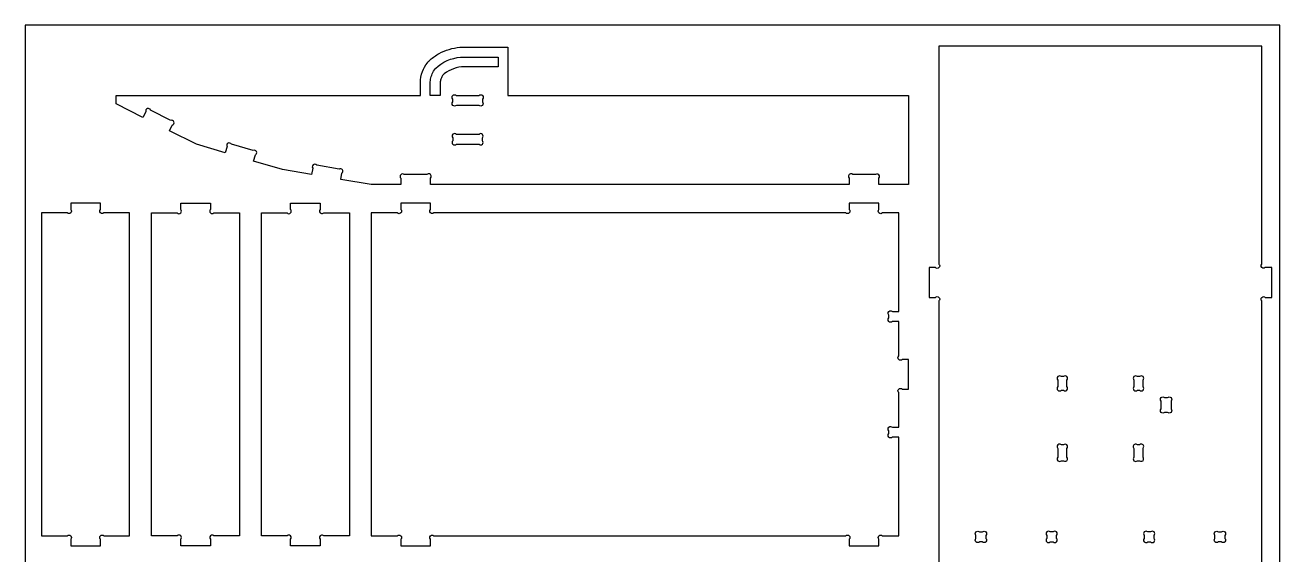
# Model space of a CAD drawing. Extents: x -416 to 1108, y -101 to 1629.
# Drawn here: x -416 to 1108, y 986 to 1629 of the extents above; entities that cross this region are included whole.
import ezdxf

# ---------------------------------------------------------------- set-up
doc = ezdxf.new("R2010")
doc.units = 0
doc.header["$MEASUREMENT"] = 0
doc.layers.get('0').update_dxf_attribs({"linetype": 'CONTINUOUS'})
doc.layers.add('SECTIONCUTEDGES', color=18, linetype='CONTINUOUS')

msp = doc.modelspace()

# ---------------------------------------------------------------- linework, layer by layer
msp.add_lwpolyline([(1107.6, 1629.4), (-415.7, 1629.4), (-415.7, -100.8), (1107.6, -100.8)], close=True)
for points in [[(849, 1190.4), (849, 1198.4, 1), (844.8, 1202.6), (842.3, 1202.6, 1), (838, 1198.4), (838, 1190.4, 1), (842.3, 1186.1), (844.8, 1186.1, 1)], [(930.4, 1198.4), (930.4, 1190.4, 1), (934.6, 1186.1), (937.2, 1186.1, 1), (941.4, 1190.4), (941.4, 1198.4, 1), (937.2, 1202.6), (934.6, 1202.6, 1)], [(849, 1104.7), (849, 1115.4, 1), (844.8, 1119.7), (842.3, 1119.7, 1), (838, 1115.4), (838, 1104.7, 1), (842.3, 1100.5), (844.8, 1100.5, 1)], [(930.4, 1115.4), (930.4, 1104.7, 1), (934.6, 1100.5), (937.2, 1100.5, 1), (941.4, 1104.7), (941.4, 1115.4, 1), (937.2, 1119.7), (934.6, 1119.7, 1)]]:
    msp.add_lwpolyline(points, format="xyb", close=True)
at = {"layer": 'SECTIONCUTEDGES'}
for points in [[(-305.3, 1533.6), (-305.3, 1543.9), (64.1, 1543.9, -0.002134), (64.2, 1559.3, -0.087341), (66.7, 1572.9, -0.074516), (72.6, 1583.6, -0.050894), (76, 1587.2, -0.0521), (86.9, 1594.8, -0.105525), (112, 1602.4, -0.010514), (113.8, 1602.5, -0.005257), (117.3, 1602.6), (170.5, 1602.6), (170.5, 1543.9), (656.8, 1543.9), (656.8, 1435.8), (620.8, 1435.8), (620.8, 1443.5, 1), (616.6, 1447.8), (589.1, 1447.8, 1), (584.8, 1443.5), (584.8, 1435.8), (76.4, 1435.8), (76.4, 1443.5, 1), (72.1, 1447.8), (44.6, 1447.8, 1), (40.4, 1443.5), (40.4, 1435.8), (4.4, 1435.8), (-32.4, 1441.9), (-31.1, 1449.6, 1), (-34.6, 1454.5), (-61.7, 1459.1, 1), (-66.6, 1455.6), (-67.9, 1448), (-103.2, 1453.9), (-138.3, 1464.2), (-136.1, 1471.7, 1), (-138.9, 1477), (-165.3, 1484.7, 1), (-170.6, 1481.8), (-172.8, 1474.4), (-207.8, 1484.7), (-240.5, 1501.1), (-237, 1508, 1), (-238.9, 1513.7), (-263.5, 1526.1, 1), (-269.2, 1524.2), (-272.7, 1517.2)], [(139.5, 1539.6), (139.5, 1536.1, -1), (135.3, 1531.9), (107.8, 1531.9, -1), (103.5, 1536.1), (103.5, 1539.6, -1), (107.8, 1543.9), (135.3, 1543.9, -1)], [(107.8, 1484.7), (135.3, 1484.7, 1), (139.5, 1488.9), (139.5, 1492.5, 1), (135.3, 1496.7), (107.8, 1496.7, 1), (103.5, 1492.5), (103.5, 1488.9, 1)], [(-395.7, 1009.3), (-364.5, 1009.3, -1), (-360.3, 1005.1), (-360.3, 997.3), (-324.3, 997.3), (-324.3, 1005.1, -1), (-320, 1009.3), (-288.8, 1009.3), (-288.8, 1401.3), (-320, 1401.3, -1), (-324.3, 1405.5), (-324.3, 1413.3), (-360.3, 1413.3), (-360.3, 1405.5, -1), (-364.5, 1401.3), (-395.7, 1401.3)], [(-226.8, 997.3), (-226.8, 1005.1, 1), (-231.1, 1009.3), (-262.3, 1009.3), (-262.3, 1401.3), (-231.1, 1401.3, 1), (-226.8, 1405.5), (-226.8, 1413.3), (-190.8, 1413.3), (-190.8, 1405.5, 1), (-186.6, 1401.3), (-155.4, 1401.3), (-155.4, 1009.3), (-186.6, 1009.3, 1), (-190.8, 1005.1), (-190.8, 997.3)], [(-93.4, 997.3), (-93.4, 1005.1, 1), (-97.7, 1009.3), (-128.9, 1009.3), (-128.9, 1401.3), (-97.7, 1401.3, 1), (-93.4, 1405.5), (-93.4, 1413.3), (-57.4, 1413.3), (-57.4, 1405.5, 1), (-53.2, 1401.3), (-22, 1401.3), (-22, 1009.3), (-53.2, 1009.3, 1), (-57.4, 1005.1), (-57.4, 997.3)], [(4.5, 1009.3), (36.1, 1009.3, -1), (40.4, 1005.1), (40.4, 997.3), (76.4, 997.3), (76.4, 1005.1, -1), (80.6, 1009.3), (580.6, 1009.3, -1), (584.8, 1005.1), (584.8, 997.3), (620.8, 997.3), (620.8, 1005.1, -1), (625.1, 1009.3), (644.8, 1009.3), (644.8, 1129.1), (637.1, 1129.1, -1), (632.8, 1133.4), (632.8, 1136.9, -1), (637.1, 1141.1), (644.8, 1141.1), (644.8, 1183.1, -1), (649.1, 1187.3), (656.8, 1187.3), (656.8, 1223.3), (649.1, 1223.3, -1), (644.8, 1227.6), (644.8, 1269.5), (637.1, 1269.5, -1), (632.8, 1273.8), (632.8, 1277.3, -1), (637.1, 1281.5), (644.8, 1281.5), (644.8, 1401.3), (625.1, 1401.3, -1), (620.8, 1405.5), (620.8, 1413.3), (584.8, 1413.3), (584.8, 1405.5, -1), (580.6, 1401.3), (80.6, 1401.3, -1), (76.4, 1405.5), (76.4, 1413.3), (40.4, 1413.3), (40.4, 1405.5, -1), (36.1, 1401.3), (4.5, 1401.3)], [(975.4, 1172.9), (975.4, 1163.4, -1), (971.2, 1159.1), (967.6, 1159.1, -1), (963.4, 1163.4), (963.4, 1172.9, -1), (967.6, 1177.1), (971.2, 1177.1, -1)], [(746.4, 1002), (742.9, 1002, -1), (738.6, 1006.2), (738.6, 1009.8, -1), (742.9, 1014), (746.4, 1014, -1), (750.6, 1009.8), (750.6, 1006.2, -1)], [(832.3, 1014), (828.8, 1014, 1), (824.5, 1009.8), (824.5, 1006.2, 1), (828.8, 1002), (832.3, 1002, 1), (836.5, 1006.2), (836.5, 1009.8, 1)], [(947.2, 1002), (950.7, 1002, 1), (954.9, 1006.2), (954.9, 1009.8, 1), (950.7, 1014), (947.2, 1014, 1), (942.9, 1009.8), (942.9, 1006.2, 1)], [(1033, 1014), (1036.6, 1014, -1), (1040.8, 1009.8), (1040.8, 1006.2, -1), (1036.6, 1002), (1033, 1002, -1), (1028.8, 1006.2), (1028.8, 1009.8, -1)]]:
    msp.add_lwpolyline(points, format="xyb", close=True, dxfattribs=at)
msp.add_lwpolyline([(1085.7, 781.6), (1085.7, 1294.6, -1), (1089.9, 1298.8), (1097.7, 1298.8), (1097.7, 1334.9), (1089.9, 1334.9, -1), (1085.7, 1339.1), (1085.7, 1603.7), (693.7, 1603.7), (693.7, 1339.1, -1), (689.5, 1334.9), (681.7, 1334.9), (681.7, 1298.8), (689.5, 1298.8, -1), (693.7, 1294.6), (693.7, 781.6)], format="xyb", dxfattribs=at)
msp.add_lwpolyline([(88.1, 1543.9), (76.1, 1543.9), (76.1, 1558.4), (76.2, 1560.3), (76.3, 1562), (76.6, 1563.7), (77, 1565.4), (77.4, 1567.1), (78, 1568.7), (78.6, 1570.3), (79.4, 1571.9), (80.2, 1573.4), (81.1, 1574.9), (82.2, 1576.3), (82.8, 1577.1), (85.6, 1579.5), (89.1, 1582.1), (92.7, 1584.3), (96.6, 1586.2), (100.5, 1587.8), (104.6, 1589), (108.8, 1589.9), (113, 1590.4), (117.6, 1590.6), (158.5, 1590.6), (158.5, 1578.6), (117.8, 1578.6), (114.1, 1578.5), (110.8, 1578.1), (107.6, 1577.4), (104.5, 1576.4), (101.5, 1575.2), (98.6, 1573.8), (95.8, 1572.1), (93.1, 1570.1), (91.9, 1569), (91.3, 1568.4), (91.1, 1568.1), (90.5, 1567.3), (90, 1566.4), (89.6, 1565.5), (89.2, 1564.5), (88.9, 1563.6), (88.6, 1562.6), (88.4, 1561.6), (88.3, 1560.6), (88.2, 1559.6), (88.1, 1558.2)], close=True, dxfattribs=at)

doc.saveas('drawing.dxf')
